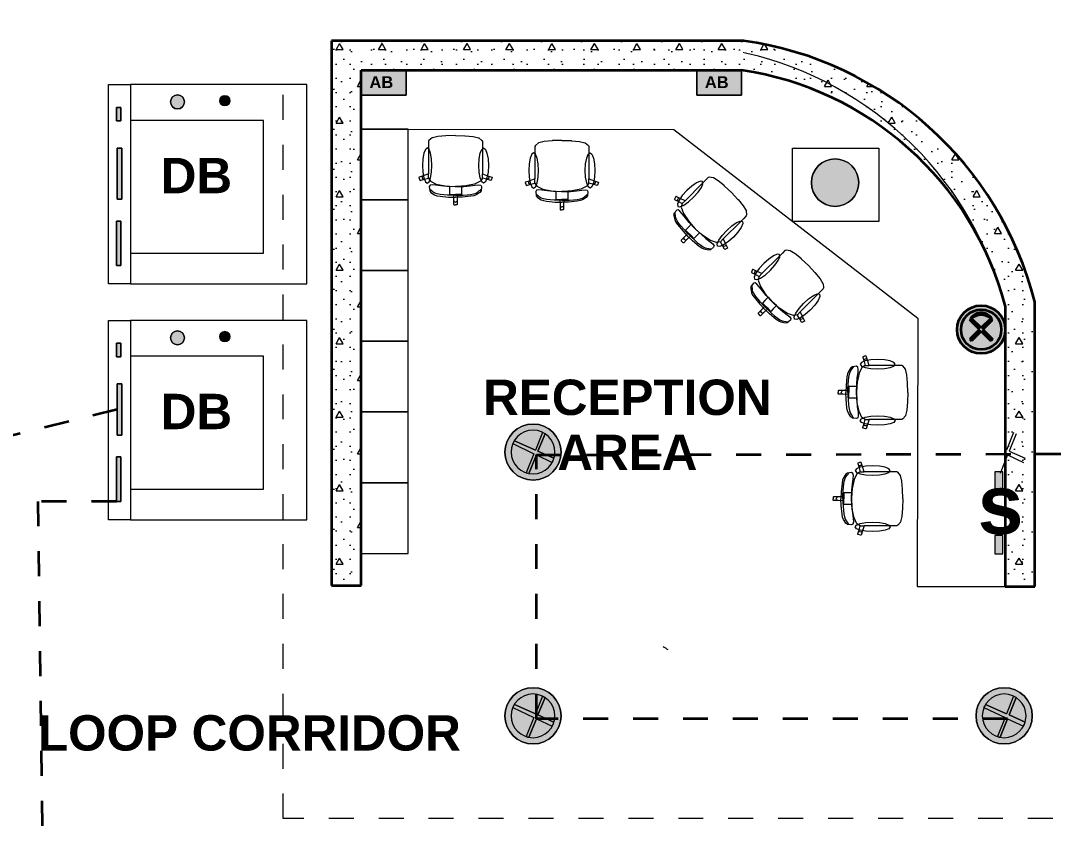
# Model space of a CAD drawing. Header units: millimetres. Extents: x -100675 to 28000, y -21133 to 42228.
# Drawn here: x -66573 to -57778, y 6170 to 13028 of the extents above; entities that cross this region are included whole.
import ezdxf

# ---------------------------------------------------------------- set-up
doc = ezdxf.new("R2010")
doc.units = ezdxf.units.MM
doc.header["$MEASUREMENT"] = 0
doc.linetypes.add('Dashed', pattern=[423.333333, 211.666667, -211.666667])
doc.linetypes.add('Wipeout_Contour', pattern=[1000, 0, -1000])
for name, color, linetype, lineweight in [('New_2D Drafting - General_Pen_No__1', 7, 'Continuous', 13), ('New_2D Drafting - General_Pen_No__15', 214, 'Continuous', 25), ('New_2D Drafting - General_Pen_No__19', 255, 'Continuous', 0), ('New_2D Drafting - General_Pen_No__2', 8, 'Continuous', 15), ('New_2D Drafting - General_Pen_No__46', 5, 'Continuous', 25), ('New_2D Drafting - General_Pen_No__52', 15, 'Continuous', 20), ('New_Annotation - Text_Pen_No__19', 255, 'Continuous', 0), ('New_Annotation - Text_Pen_No__47', 7, 'Continuous', 25), ('New_Structural - Bearing_Pen_No__20', 1, 'Continuous', 0), ('New_Structural - Bearing_Pen_No__21', 7, 'Continuous', 35), ('New_Structural - Bearing_Pen_No__27', 7, 'Continuous', 35), ('New_Structural - Bearing_Pen_No__98', 154, 'Continuous', 13)]:
    doc.layers.add(name, color=color, linetype=linetype, lineweight=lineweight)
for name, color, linetype, lineweight, true_color in [('New_2D Drafting - General_Pen_No__62', 7, 'Continuous', 20, 0xaaaaaa), ('New_2D Drafting - General_Pen_No__82', 7, 'Continuous', 20, 0xaaaaaa), ('New_Annotation - Text_Pen_No__86', 7, 'Continuous', 20, 0x5555ff), ('New_Interior - Furniture _Pen_No__4', 7, 'Continuous', 20, 0x029e21), ('New_Structural - Bearing_Pen_No__170', 7, 'Continuous', 13, 0x9f9f00), ('New_Structural - Bearing_Pen_No__61', 7, 'Continuous', 20, 0x6a6a6a), ('New_Structural - Bearing_Pen_No__89', 7, 'Continuous', 20, 0x71cebe)]:
    doc.layers.add(name, color=color, linetype=linetype, lineweight=lineweight, true_color=true_color)
doc.layers.add('New_Interior - Furniture', color=7, linetype='Continuous')
doc.layers.add('New_Structural - Bearing', color=7, linetype='Continuous')
doc.styles.add('GENERATED_STYLE_2', font='arial.ttf')
doc.linetypes.add('Double Slash', pattern='A,0,[2,commercial building_1.Shx,S=15.679012,R=0,X=0,Y=0],-1975.555563,0', length=1975.555563)
pattern_1 = [(0, (0, 0), (0, 623.5383), [60, -300]), (0, (180, 311.8), (0, 623.5383), [60, -300]), (60, (0, 0), (-540, 311.769), [60, -300]), (60, (360, 0), (-540, 311.769), [60, -300]), (120, (60, 0), (540, 311.769), [60, -300]), (120, (420, 0), (540, 311.769), [60, -300]), (0, (0, 60), (0, 120), [0, -120, 0, -180]), (45, (60, 60), (-84.85282, 84.85282), [0, -90, 0, -150])]

# ---------------------------------------------------------------- blocks, each defined once
blk = doc.blocks.new('Slab_1', base_point=(-62200.1, 12609))
at = {"layer": 'New_Structural - Bearing_Pen_No__89', "color": 123, "linetype": 'Continuous', "lineweight": 20, "true_color": 0x71cebe, "flags": 128}
blk.add_lwpolyline([(-62200.1, 12609), (-63687.8, 12609), (-63687.8, 12109.7), (-61037.9, 12106.1), (-58968.4, 10504), (-58975.5, 8230), (-58227.4, 8230), (-58227.4, 9186, 0.612946)], format="xyb", close=True, dxfattribs=at)
blk = doc.blocks.new('Slab_13', base_point=(-62230.6, 7370.5))
at = {"layer": 'New_Structural - Bearing_Pen_No__89', "color": 123, "linetype": 'Continuous', "lineweight": 20, "true_color": 0x71cebe, "flags": 128}
for points in [[(-62230.6, 7370.5, -1), (-62230.6, 6894.1, -1)], [(-62230.6, 7317.8, 1), (-62230.6, 6946.8, 1)]]:
    blk.add_lwpolyline(points, format="xyb", close=True, dxfattribs=at)
blk = doc.blocks.new('Slab_14', base_point=(-58236.6, 7370.5))
at = {"layer": 'New_Structural - Bearing_Pen_No__89', "color": 123, "linetype": 'Continuous', "lineweight": 20, "true_color": 0x71cebe, "flags": 128}
for points in [[(-58236.6, 7370.5, -1), (-58236.6, 6894.1, -1)], [(-58236.6, 7317.8, 1), (-58236.6, 6946.8, 1)]]:
    blk.add_lwpolyline(points, format="xyb", close=True, dxfattribs=at)
blk = doc.blocks.new('Slab_17', base_point=(-62230.6, 9607.5))
at = {"layer": 'New_Structural - Bearing_Pen_No__89', "color": 123, "linetype": 'Continuous', "lineweight": 20, "true_color": 0x71cebe, "flags": 128}
for points in [[(-62230.6, 9607.5, -1), (-62230.6, 9131.1, -1)], [(-62230.6, 9554.9, 1), (-62230.6, 9183.8, 1)]]:
    blk.add_lwpolyline(points, format="xyb", close=True, dxfattribs=at)
blk = doc.blocks.new('Wall_58', base_point=(-63937.8, 12609))
at = {"color": 254, "linetype": 'Wipeout_Contour', "lineweight": 0, "ltscale": 195310.72959}
blk.add_wipeout([(-63687.8, 12609), (-63937.8, 12859), (-63937.8, 12609)], dxfattribs=at).dxf.layer = 'New_Structural - Bearing'
at = {"layer": 'New_Structural - Bearing_Pen_No__170', "linetype": 'Continuous', "lineweight": 13, "true_color": 0x9f9f00}
h = blk.add_hatch(dxfattribs=at)
h.set_pattern_fill('Structural_Concrete', color=54, style=0, pattern_type=2)
h.set_pattern_definition(pattern_1)
h.paths.add_polyline_path([(-63687.8, 12609), (-63937.8, 12859), (-63937.8, 12609)])
at = {"color": 254, "linetype": 'Wipeout_Contour', "lineweight": 0, "ltscale": 195115.663594}
blk.add_wipeout([(-63937.8, 12859), (-63687.8, 12609), (-63687.8, 12859)], dxfattribs=at).dxf.layer = 'New_Structural - Bearing'
at = {"layer": 'New_Structural - Bearing_Pen_No__170', "linetype": 'Continuous', "lineweight": 13, "true_color": 0x9f9f00}
h = blk.add_hatch(dxfattribs=at)
h.set_pattern_fill('Structural_Concrete', color=54, style=0, pattern_type=2)
h.set_pattern_definition(pattern_1)
h.paths.add_polyline_path([(-63937.8, 12859), (-63687.8, 12609), (-63687.8, 12859)])
at = {"layer": 'New_Structural - Bearing_Pen_No__27', "color": 7, "linetype": 'Continuous', "lineweight": 35, "flags": 128}
blk.add_lwpolyline([(-63937.8, 12859), (-63937.8, 12609)], dxfattribs=at)
at = {"color": 254, "linetype": 'Wipeout_Contour', "lineweight": 0, "ltscale": 253457.082566}
blk.add_wipeout([(-60444.3, 12859), (-63687.8, 12859), (-63687.8, 12609), (-60462.4, 12609)], dxfattribs=at).dxf.layer = 'New_Structural - Bearing'
at = {"layer": 'New_Structural - Bearing_Pen_No__170', "linetype": 'Continuous', "lineweight": 13, "true_color": 0x9f9f00}
h = blk.add_hatch(dxfattribs=at)
h.set_pattern_fill('Structural_Concrete', color=54, style=0, pattern_type=2)
h.set_pattern_definition(pattern_1)
h.paths.add_polyline_path([(-60444.3, 12859), (-63687.8, 12859), (-63687.8, 12609), (-60462.4, 12609)])
at = {"layer": 'New_Structural - Bearing_Pen_No__27', "color": 7, "linetype": 'Continuous', "lineweight": 35, "flags": 128}
for points in [[(-60444.3, 12859), (-63937.8, 12859)], [(-63687.8, 12609), (-60462.4, 12609)]]:
    blk.add_lwpolyline(points, dxfattribs=at)
blk = doc.blocks.new('Wall_59', base_point=(-58227.4, 10613.1))
at = {"color": 254, "linetype": 'Wipeout_Contour', "lineweight": 0, "ltscale": 235497.864117}
blk.add_wipeout([(-58227.4, 8230), (-57977.4, 8230), (-57977.4, 10645.2), (-58227.4, 10613.1)], dxfattribs=at).dxf.layer = 'New_Structural - Bearing'
at = {"layer": 'New_Structural - Bearing_Pen_No__170', "linetype": 'Continuous', "lineweight": 13, "true_color": 0x9f9f00}
h = blk.add_hatch(dxfattribs=at)
h.set_pattern_fill('Structural_Concrete', color=54, style=0, pattern_type=2)
h.set_pattern_definition(pattern_1)
h.paths.add_polyline_path([(-58227.4, 8230), (-57977.4, 8230), (-57977.4, 10645.2), (-58227.4, 10613.1)])
at = {"layer": 'New_Structural - Bearing_Pen_No__27', "color": 7, "linetype": 'Continuous', "lineweight": 35, "flags": 128}
for points in [[(-57977.4, 8230), (-57977.4, 10645.2)], [(-58227.4, 10613.1), (-58227.4, 8230)], [(-58227.4, 8230), (-57977.4, 8230)]]:
    blk.add_lwpolyline(points, dxfattribs=at)
blk = doc.blocks.new('Wall_60', base_point=(-58227.4, 10613.1))
at = {"layer": 'New_Structural - Bearing_Pen_No__170', "linetype": 'Continuous', "lineweight": 13, "true_color": 0x9f9f00}
h = blk.add_hatch(dxfattribs=at)
h.set_pattern_fill('Structural_Concrete', color=54, style=0, pattern_type=2)
h.set_pattern_definition(pattern_1)
h.paths.add_polyline_path([(-57977.4, 10645.2, 0.303869), (-60444.3, 12859), (-60462.4, 12609, -0.299074), (-58227.4, 10613.1)])
at = {"layer": 'New_Structural - Bearing_Pen_No__27', "color": 7, "linetype": 'Continuous', "lineweight": 35}
for radius, start, end in [(2978.8, 14.2905, 81.90013), (2728.8, 14.93434, 81.53658)]:
    blk.add_arc((-60864, 9909.9), radius, start, end, dxfattribs=at)
blk = doc.blocks.new('Wall_61', base_point=(-63937.8, 12609))
at = {"color": 254, "linetype": 'Wipeout_Contour', "lineweight": 0, "ltscale": 258777.922988}
blk.add_wipeout([(-63937.8, 12609), (-63937.8, 8237.7), (-63687.8, 8237.7), (-63687.8, 12609)], dxfattribs=at).dxf.layer = 'New_Structural - Bearing'
at = {"layer": 'New_Structural - Bearing_Pen_No__170', "linetype": 'Continuous', "lineweight": 13, "true_color": 0x9f9f00}
h = blk.add_hatch(dxfattribs=at)
h.set_pattern_fill('Structural_Concrete', color=54, style=0, pattern_type=2)
h.set_pattern_definition(pattern_1)
h.paths.add_polyline_path([(-63937.8, 12609), (-63937.8, 8237.7), (-63687.8, 8237.7), (-63687.8, 12609)])
at = {"layer": 'New_Structural - Bearing_Pen_No__27', "color": 7, "linetype": 'Continuous', "lineweight": 35, "flags": 128}
for points in [[(-63937.8, 12609), (-63937.8, 8237.7)], [(-63687.8, 8237.7), (-63687.8, 12609)], [(-63937.8, 8237.7), (-63687.8, 8237.7)]]:
    blk.add_lwpolyline(points, dxfattribs=at)
blk = doc.blocks.new('Underdesk Drawer 24')
at = {"layer": 'New_Interior - Furniture _Pen_No__4', "color": 104, "linetype": 'Continuous', "lineweight": 20, "true_color": 0x029e21, "flags": 128}
blk.add_lwpolyline([(0, 0), (400, 0), (400, 600), (0, 600)], close=True, dxfattribs=at)
blk = doc.blocks.new('Office Chair 06 24')
at = {"layer": 'New_Interior - Furniture _Pen_No__4', "color": 104, "linetype": 'Continuous', "lineweight": 20, "true_color": 0x029e21}
for p, q in [((293.1, 500.3), (294.9, 550.1)), ((294.9, 587), (297.9, 590)), ((294.9, 550.1), (294.9, 587)), ((294.9, 550.1), (296.1, 555.8)), ((296.1, 555.8), (299.3, 560.7)), ((297.9, 590), (310, 590)), ((299.3, 560.7), (304.2, 563.9)), ((304.2, 563.9), (310, 565.1)), ((322.1, 590), (310, 590)), ((315.8, 563.9), (310, 565.1)), ((320.7, 560.7), (315.8, 563.9)), ((323.9, 555.8), (320.7, 560.7)), ((325.1, 587), (322.1, 590)), ((325.1, 550.1), (323.9, 555.8)), ((325.1, 550.1), (325.1, 587)), ((326.9, 500.3), (325.1, 550.1)), ((88.6, 434.7), (91.9, 470.8)), ((95, 460.2), (91.2, 457.6)), ((91.9, 470.8), (102.4, 484)), ((101.2, 465.4), (95, 460.2)), ((110.3, 471.5), (101.2, 465.4)), ((102.4, 484), (133.5, 504)), ((122, 481.6), (110.3, 471.5)), ((135.2, 489.3), (122, 481.6)), ((133.5, 504), (153.4, 511.3)), ((155.5, 495.5), (135.2, 489.3)), ((153.4, 511.3), (179.3, 516.1)), ((181.5, 500.5), (155.5, 495.5)), ((179.3, 516.1), (252.5, 523.1)), ((211.5, 504.2), (181.5, 500.5)), ((243.9, 506.7), (211.5, 504.2)), ((277.3, 508.2), (243.9, 506.7)), ((252.5, 523.1), (310, 525.2)), ((259.7, 470.3), (259.7, 500.3)), ((259.7, 500.3), (293.1, 500.3)), ((259.7, 431.6), (259.7, 470.3)), ((310, 508.6), (277.3, 508.2)), ((293.1, 500.3), (310, 500.3)), ((367.5, 523.1), (310, 525.2)), ((310, 508.6), (342.7, 508.2)), ((326.9, 500.3), (310, 500.3)), ((360.3, 500.3), (326.9, 500.3)), ((342.7, 508.2), (376.1, 506.7)), ((360.3, 470.3), (360.3, 500.3)), ((360.3, 431.6), (360.3, 470.3)), ((440.7, 516.1), (367.5, 523.1)), ((376.1, 506.7), (408.5, 504.2)), ((408.5, 504.2), (438.5, 500.5)), ((438.5, 500.5), (464.5, 495.5)), ((466.6, 511.3), (440.7, 516.1)), ((464.5, 495.5), (484.8, 489.3)), ((486.5, 504), (466.6, 511.3)), ((484.8, 489.3), (498, 481.6)), ((517.6, 484), (486.5, 504)), ((498, 481.6), (509.7, 471.5)), ((509.7, 471.5), (518.8, 465.4)), ((528.1, 470.8), (517.6, 484)), ((518.8, 465.4), (525, 460.2)), ((525, 460.2), (528.8, 457.6)), ((531.4, 434.7), (528.1, 470.8)), ((0, 358.1), (7.5, 380.9)), ((1.9, 354.4), (0, 358.1)), ((37.4, 343), (1.9, 354.4)), ((7.5, 380.9), (11.3, 382.8)), ((11.3, 382.8), (46.7, 371.4)), ((27, 356), (27.7, 361.8)), ((28.6, 350.4), (27, 356)), ((27.7, 361.8), (30.5, 366.9)), ((30.5, 366.9), (35.2, 370.5)), ((35.2, 370.5), (40.8, 372.1)), ((40.8, 372.1), (46.7, 371.4)), ((46.7, 371.4), (80.8, 361.7)), ((80.7, 361.5), (80.8, 361.7)), ((80.7, 361.5), (80.7, 327.3)), ((80.8, 361.7), (98.2, 389.6)), ((95.3, 423.1), (88.6, 434.7)), ((112.5, 420.1), (95.3, 423.1)), ((98.2, 389.6), (147.9, 413.4)), ((141.5, 422.7), (112.5, 420.1)), ((186.8, 428.5), (141.5, 422.7)), ((147.9, 413.4), (222.3, 429.2)), ((237.7, 433.2), (186.8, 428.5)), ((222.3, 429.2), (259.7, 431.6)), ((310, 435.5), (237.7, 433.2)), ((259.7, 431.6), (310, 434.8)), ((310, 435.5), (382.3, 433.2)), ((360.3, 431.6), (310, 434.8)), ((397.7, 429.2), (360.3, 431.6)), ((382.3, 433.2), (433.2, 428.5)), ((472.1, 413.4), (397.7, 429.2)), ((433.2, 428.5), (478.5, 422.7)), ((521.8, 389.6), (472.1, 413.4)), ((478.5, 422.7), (507.5, 420.1)), ((507.5, 420.1), (524.7, 423.1)), ((539.2, 361.7), (521.8, 389.6)), ((524.7, 423.1), (531.4, 434.7)), ((573.3, 371.4), (539.2, 361.7)), ((539.3, 361.5), (539.2, 361.7)), ((539.3, 361.5), (539.3, 327.3)), ((608.7, 382.8), (573.3, 371.4)), ((579.2, 372.1), (573.3, 371.4)), ((584.8, 370.5), (579.2, 372.1)), ((582.6, 343), (618.1, 354.4)), ((589.5, 366.9), (584.8, 370.5)), ((592.3, 361.8), (589.5, 366.9)), ((591.4, 350.4), (593, 356)), ((593, 356), (592.3, 361.8)), ((612.5, 380.9), (608.7, 382.8)), ((620, 358.1), (612.5, 380.9)), ((618.1, 354.4), (620, 358.1)), ((32.2, 345.8), (28.6, 350.4)), ((37.4, 343), (32.2, 345.8)), ((80.7, 327.3), (37.4, 343)), ((80.7, 118.2), (80.7, 327.3)), ((539.3, 327.3), (582.6, 343)), ((539.3, 118.2), (539.3, 327.3)), ((582.6, 343), (587.8, 345.8)), ((587.8, 345.8), (591.4, 350.4)), ((80.7, 82.1), (80.7, 118.2)), ((539.3, 82.1), (539.3, 118.2)), ((80.7, 51), (80.7, 82.1)), ((85.3, 42.4), (80.7, 51)), ((112.1, 21.3), (85.3, 42.4)), ((114.2, 20.4), (112.1, 21.3)), ((160.1, 9.7), (114.2, 20.4)), ((228.9, 2.6), (160.1, 9.7)), ((230, 2.5), (228.9, 2.6)), ((310, 0), (230, 2.5)), ((310, 0), (390, 2.5)), ((390, 2.5), (391.1, 2.6)), ((391.1, 2.6), (459.9, 9.7)), ((459.9, 9.7), (505.8, 20.4)), ((505.8, 20.4), (507.9, 21.3)), ((507.9, 21.3), (534.7, 42.4)), ((534.7, 42.4), (539.3, 51)), ((539.3, 51), (539.3, 82.1))]:
    blk.add_line(p, q, dxfattribs=at)
at = {"layer": 'New_Interior - Furniture _Pen_No__4', "color": 104, "linetype": 'Continuous', "lineweight": 20, "true_color": 0x029e21, "flags": 128}
for points in [[(30.7, 255.9), (33.8, 313), (42.5, 361.3), (55.6, 393.6), (71, 405), (86.4, 393.6), (99.5, 361.3), (108.2, 313), (111.2, 255.9), (108.2, 198.9), (99.5, 150.6), (86.4, 118.3), (71, 106.9), (55.6, 118.3), (42.5, 150.6), (33.8, 198.9)], [(589.3, 255.9), (586.2, 313), (577.5, 361.3), (564.4, 393.6), (549, 405), (533.6, 393.6), (520.5, 361.3), (511.8, 313), (508.8, 255.9), (511.8, 198.9), (520.5, 150.6), (533.6, 118.3), (549, 106.9), (564.4, 118.3), (577.5, 150.6), (586.2, 198.9)]]:
    blk.add_lwpolyline(points, close=True, dxfattribs=at)

msp = doc.modelspace()

# ---------------------------------------------------------------- hatches: boundary and pattern name
at = {"layer": 'New_2D Drafting - General_Pen_No__15', "linetype": 'Continuous', "lineweight": 25}
msp.add_hatch(color=214, dxfattribs=at).paths.add_polyline_path([(-58527.3, 10490.2), (-58445.9, 10408.8), (-58526.9, 10327.8), (-58512.7, 10313.6), (-58431.7, 10394.6), (-58350.7, 10313.6), (-58336.6, 10327.8), (-58417.6, 10408.8), (-58336.5, 10489.9, 0.635621), (-58527.3, 10490.2)])
msp.add_hatch(color=214, dxfattribs=at).paths.add_polyline_path([(-58527.3, 10490.2), (-58445.9, 10408.8), (-58526.9, 10327.8), (-58512.7, 10313.6), (-58431.7, 10394.6), (-58350.7, 10313.6), (-58336.6, 10327.8), (-58417.6, 10408.8), (-58336.5, 10489.9, 0.635621), (-58527.3, 10490.2)])
at = {"layer": 'New_2D Drafting - General_Pen_No__19', "linetype": 'Continuous', "lineweight": 0}
for points in [[(-58261.3, 10408.8, 1), (-58602.1, 10408.8, 1)], [(-58351, 10503.6, 0.367883), (-58512.4, 10503.6), (-58431.7, 10422.9)], [(-58351, 10503.6, 0.367883), (-58512.4, 10503.6), (-58431.7, 10422.9)]]:
    msp.add_hatch(color=255, dxfattribs=at).paths.add_polyline_path(points)
at = {"layer": 'New_2D Drafting - General_Pen_No__46', "linetype": 'Continuous', "lineweight": 25}
msp.add_hatch(color=5, dxfattribs=at).paths.add_polyline_path([(-58636.1, 10408.8, 1), (-58227.4, 10408.8, 1)])
at = {"layer": 'New_2D Drafting - General_Pen_No__52', "linetype": 'Continuous', "lineweight": 20}
for points in [[(-63305.5, 12396.3), (-63305.5, 12609), (-63686.5, 12609), (-63686.5, 12396.3)], [(-60462.4, 12396.3), (-60462.4, 12609), (-60843.3, 12609), (-60843.3, 12396.3)], [(-59468.9, 11654.8, 1), (-59871.2, 11654.8, 1)]]:
    msp.add_hatch(color=15, dxfattribs=at).paths.add_polyline_path(points)
at = {"layer": 'New_2D Drafting - General_Pen_No__82', "linetype": 'Continuous', "lineweight": 0, "true_color": 0x2a2a2a}
for points in [[(-65184.4, 12339.6, 1), (-65303.8, 12339.6, 1)], [(-65184.4, 12339.6, 1), (-65303.8, 12339.6, 1)], [(-65184.4, 12339.6, 1), (-65303.8, 12339.6, 1)], [(-64800.8, 12350.2, 1), (-64885.2, 12350.2, 1)], [(-64800.8, 12350.2, 1), (-64885.2, 12350.2, 1)], [(-65723.4, 12178.6), (-65723.4, 12293.6), (-65761.7, 12293.6), (-65761.7, 12178.6)], [(-65723.4, 12178.6), (-65723.4, 12293.6), (-65761.7, 12293.6), (-65761.7, 12178.6)], [(-65717, 11948.7), (-65755.3, 11948.7), (-65755.3, 11514.5), (-65717, 11514.5)], [(-65717, 11948.7), (-65755.3, 11948.7), (-65755.3, 11514.5), (-65717, 11514.5)], [(-65723.4, 11329.3), (-65761.7, 11329.3), (-65761.7, 10952.5), (-65723.4, 10952.5)], [(-65184.4, 10338.5, 1), (-65303.8, 10338.5, 1)], [(-65184.4, 10338.5, 1), (-65303.8, 10338.5, 1)], [(-65184.4, 10338.5, 1), (-65303.8, 10338.5, 1)], [(-64800.8, 10349.1, 1), (-64885.2, 10349.1, 1)], [(-64800.8, 10349.1, 1), (-64885.2, 10349.1, 1)], [(-65723.4, 10177.5), (-65723.4, 10292.5), (-65761.7, 10292.5), (-65761.7, 10177.5)], [(-65723.4, 10177.5), (-65723.4, 10292.5), (-65761.7, 10292.5), (-65761.7, 10177.5)], [(-65717, 9947.7), (-65755.3, 9947.7), (-65755.3, 9513.4), (-65717, 9513.4)], [(-65717, 9947.7), (-65755.3, 9947.7), (-65755.3, 9513.4), (-65717, 9513.4)], [(-65723.4, 9328.2), (-65761.7, 9328.2), (-65761.7, 8951.4), (-65723.4, 8951.4)]]:
    msp.add_hatch(color=250, dxfattribs=at).paths.add_polyline_path(points)
at = {"layer": 'New_2D Drafting - General_Pen_No__82', "linetype": 'Continuous', "lineweight": 20, "true_color": 0xaaaaaa}
for points in [[(-62230.6, 9607.5, 1), (-62230.6, 9131.1, 1)], [(-62052.7, 9316.6), (-62188.5, 9377), (-62128.6, 9524.3, 0.034067), (-62150.6, 9536.7), (-62210.4, 9386.7), (-62388.9, 9466.1, 0.037873), (-62401.7, 9441.1), (-62222.9, 9355.4), (-62287.7, 9192.8, 0.030742), (-62265.7, 9187.1), (-62201.5, 9345.1), (-62067.5, 9280.9, 0.052198)], [(-58247.7, 9201.8), (-58315.4, 9201.8), (-58315.4, 9047.1), (-58247.7, 9047.1)], [(-58247.7, 8660.5), (-58315.4, 8660.5), (-58315.4, 8505.9), (-58247.7, 8505.9)], [(-62230.6, 7370.5, 1), (-62230.6, 6894.1, 1)], [(-62052.7, 7079.6), (-62188.5, 7140), (-62128.6, 7287.3, 0.034067), (-62150.6, 7299.7), (-62210.4, 7149.7), (-62388.9, 7229.1, 0.037873), (-62401.7, 7204.1), (-62222.9, 7118.4), (-62287.7, 6955.8, 0.030742), (-62265.7, 6950.1), (-62201.5, 7108.1), (-62067.5, 7043.9, 0.052198)], [(-58236.6, 7370.5, 1), (-58236.6, 6894.1, 1)], [(-58058.8, 7079.6), (-58194.6, 7140), (-58134.7, 7287.3, 0.034067), (-58156.7, 7299.7), (-58216.5, 7149.7), (-58395, 7229.1, 0.037873), (-58407.7, 7204.1), (-58229, 7118.4), (-58293.8, 6955.8, 0.030742), (-58271.7, 6950.1), (-58207.5, 7108.1), (-58073.5, 7043.9, 0.052198)]]:
    msp.add_hatch(color=253, dxfattribs=at).paths.add_polyline_path(points)

# ---------------------------------------------------------------- linework, layer by layer
at = {"layer": 'New_2D Drafting - General_Pen_No__1', "color": 7, "linetype": 'Continuous', "lineweight": 13, "flags": 128}
for points in [[(-63305.5, 12396.3), (-63305.5, 12609), (-63686.5, 12609), (-63686.5, 12396.3)], [(-60462.4, 12396.3), (-60462.4, 12609), (-60843.3, 12609), (-60843.3, 12396.3)]]:
    msp.add_lwpolyline(points, close=True, dxfattribs=at)
for points in [[(-59468.9, 11654.8, 1), (-59871.2, 11654.8, 1)], [(-58636.1, 10408.8, 1), (-58227.4, 10408.8, 1)], [(-58261.3, 10408.8, 1), (-58602.1, 10408.8, 1)], [(-58527.3, 10490.2), (-58445.9, 10408.8), (-58526.9, 10327.8), (-58512.7, 10313.6), (-58431.7, 10394.6), (-58350.7, 10313.6), (-58336.6, 10327.8), (-58417.6, 10408.8), (-58336.5, 10489.9, 0.635621), (-58527.3, 10490.2)], [(-58527.3, 10490.2), (-58445.9, 10408.8), (-58526.9, 10327.8), (-58512.7, 10313.6), (-58431.7, 10394.6), (-58350.7, 10313.6), (-58336.6, 10327.8), (-58417.6, 10408.8), (-58336.5, 10489.9, 0.635621), (-58527.3, 10490.2)], [(-58351, 10503.6, 0.367883), (-58512.4, 10503.6), (-58431.7, 10422.9)], [(-58351, 10503.6, 0.367883), (-58512.4, 10503.6), (-58431.7, 10422.9)]]:
    msp.add_lwpolyline(points, format="xyb", close=True, dxfattribs=at)
at = {"layer": 'New_2D Drafting - General_Pen_No__2', "color": 8, "linetype": 'Continuous', "lineweight": 15, "flags": 128}
for points in [[(-65184.4, 12339.6, 1), (-65303.8, 12339.6, 1)], [(-65184.4, 12339.6, 1), (-65303.8, 12339.6, 1)], [(-65184.4, 12339.6, 1), (-65303.8, 12339.6, 1)], [(-64800.8, 12350.2, 1), (-64885.2, 12350.2, 1)], [(-64800.8, 12350.2, 1), (-64885.2, 12350.2, 1)], [(-65184.4, 10338.5, 1), (-65303.8, 10338.5, 1)], [(-65184.4, 10338.5, 1), (-65303.8, 10338.5, 1)], [(-65184.4, 10338.5, 1), (-65303.8, 10338.5, 1)], [(-64800.8, 10349.1, 1), (-64885.2, 10349.1, 1)], [(-64800.8, 10349.1, 1), (-64885.2, 10349.1, 1)], [(-62230.6, 9607.5, 1), (-62230.6, 9131.1, 1)], [(-62230.6, 9183.8, 1), (-62230.6, 9554.9, 1)], [(-62230.6, 9554.9, 1), (-62230.6, 9183.8, 1)], [(-62052.7, 9316.6), (-62188.5, 9377), (-62128.6, 9524.3, 0.034067), (-62150.6, 9536.7), (-62210.4, 9386.7), (-62388.9, 9466.1, 0.037873), (-62401.7, 9441.1), (-62222.9, 9355.4), (-62287.7, 9192.8, 0.030742), (-62265.7, 9187.1), (-62201.5, 9345.1), (-62067.5, 9280.9, 0.052198)], [(-62230.6, 7370.5, 1), (-62230.6, 6894.1, 1)], [(-62230.6, 6946.8, 1), (-62230.6, 7317.8, 1)], [(-62230.6, 7317.8, 1), (-62230.6, 6946.8, 1)], [(-62052.7, 7079.6), (-62188.5, 7140), (-62128.6, 7287.3, 0.034067), (-62150.6, 7299.7), (-62210.4, 7149.7), (-62388.9, 7229.1, 0.037873), (-62401.7, 7204.1), (-62222.9, 7118.4), (-62287.7, 6955.8, 0.030742), (-62265.7, 6950.1), (-62201.5, 7108.1), (-62067.5, 7043.9, 0.052198)], [(-58236.6, 7370.5, 1), (-58236.6, 6894.1, 1)], [(-58236.6, 6946.8, 1), (-58236.6, 7317.8, 1)], [(-58236.6, 7317.8, 1), (-58236.6, 6946.8, 1)], [(-58058.8, 7079.6), (-58194.6, 7140), (-58134.7, 7287.3, 0.034067), (-58156.7, 7299.7), (-58216.5, 7149.7), (-58395, 7229.1, 0.037873), (-58407.7, 7204.1), (-58229, 7118.4), (-58293.8, 6955.8, 0.030742), (-58271.7, 6950.1), (-58207.5, 7108.1), (-58073.5, 7043.9, 0.052198)]]:
    msp.add_lwpolyline(points, format="xyb", close=True, dxfattribs=at)
for points in [[(-65723.4, 12178.6), (-65723.4, 12293.6), (-65761.7, 12293.6), (-65761.7, 12178.6)], [(-65723.4, 12178.6), (-65723.4, 12293.6), (-65761.7, 12293.6), (-65761.7, 12178.6)], [(-65717, 11948.7), (-65755.3, 11948.7), (-65755.3, 11514.5), (-65717, 11514.5)], [(-65717, 11948.7), (-65755.3, 11948.7), (-65755.3, 11514.5), (-65717, 11514.5)], [(-65723.4, 11329.3), (-65761.7, 11329.3), (-65761.7, 10952.5), (-65723.4, 10952.5)], [(-65723.4, 10177.5), (-65723.4, 10292.5), (-65761.7, 10292.5), (-65761.7, 10177.5)], [(-65723.4, 10177.5), (-65723.4, 10292.5), (-65761.7, 10292.5), (-65761.7, 10177.5)], [(-65717, 9947.7), (-65755.3, 9947.7), (-65755.3, 9513.4), (-65717, 9513.4)], [(-65717, 9947.7), (-65755.3, 9947.7), (-65755.3, 9513.4), (-65717, 9513.4)], [(-65723.4, 9328.2), (-65761.7, 9328.2), (-65761.7, 8951.4), (-65723.4, 8951.4)], [(-58247.7, 9201.8), (-58315.4, 9201.8), (-58315.4, 9047.1), (-58247.7, 9047.1)], [(-58247.7, 8660.5), (-58315.4, 8660.5), (-58315.4, 8505.9), (-58247.7, 8505.9)]]:
    msp.add_lwpolyline(points, close=True, dxfattribs=at)
at = {"layer": 'New_2D Drafting - General_Pen_No__62', "color": 253, "linetype": 'Continuous', "lineweight": 20, "true_color": 0xaaaaaa}
for p, q in [((-65828.7, 12487.8), (-65642, 12487.8)), ((-65828.7, 10795.3), (-65828.7, 12487.8)), ((-65642, 12487.8), (-65642, 10795.3)), ((-64148.6, 12487.8), (-65642, 12487.8)), ((-65642, 12487.8), (-65642, 10795.3)), ((-64148.6, 10795.3), (-64148.6, 12487.8)), ((-65761.7, 12293.6), (-65723.4, 12293.6)), ((-65761.7, 12178.6), (-65761.7, 12293.6)), ((-65723.4, 12293.6), (-65723.4, 12178.6)), ((-65723.4, 12178.6), (-65761.7, 12178.6)), ((-64515.8, 12182.9), (-65642, 12182.9)), ((-65642, 12182.9), (-65642, 11056.7)), ((-64515.8, 11056.7), (-64515.8, 12182.9)), ((-65755.3, 11948.7), (-65717, 11948.7)), ((-65755.3, 11514.5), (-65755.3, 11948.7)), ((-65717, 11948.7), (-65717, 11514.5)), ((-65717, 11514.5), (-65755.3, 11514.5)), ((-65761.7, 11329.3), (-65723.4, 11329.3)), ((-65761.7, 10952.5), (-65761.7, 11329.3)), ((-65723.4, 11329.3), (-65723.4, 10952.5)), ((-65642, 11056.7), (-64515.8, 11056.7)), ((-65723.4, 10952.5), (-65761.7, 10952.5)), ((-65642, 10795.3), (-65828.7, 10795.3)), ((-65642, 10795.3), (-64148.6, 10795.3)), ((-65828.7, 10486.7), (-65642, 10486.7)), ((-65828.7, 8794.2), (-65828.7, 10486.7)), ((-65642, 10486.7), (-65642, 8794.2)), ((-64148.6, 10486.7), (-65642, 10486.7)), ((-65642, 10486.7), (-65642, 8794.2)), ((-64148.6, 8794.2), (-64148.6, 10486.7)), ((-65761.7, 10292.5), (-65723.4, 10292.5)), ((-65761.7, 10177.5), (-65761.7, 10292.5)), ((-65723.4, 10292.5), (-65723.4, 10177.5)), ((-65723.4, 10177.5), (-65761.7, 10177.5)), ((-64515.8, 10181.8), (-65642, 10181.8)), ((-65642, 10181.8), (-65642, 9055.6)), ((-64515.8, 9055.6), (-64515.8, 10181.8)), ((-65755.3, 9947.7), (-65717, 9947.7)), ((-65755.3, 9513.4), (-65755.3, 9947.7)), ((-65717, 9947.7), (-65717, 9513.4)), ((-65717, 9513.4), (-65755.3, 9513.4)), ((-65761.7, 9328.2), (-65723.4, 9328.2)), ((-65761.7, 8951.4), (-65761.7, 9328.2)), ((-65723.4, 9328.2), (-65723.4, 8951.4)), ((-65642, 9055.6), (-64515.8, 9055.6)), ((-65723.4, 8951.4), (-65761.7, 8951.4)), ((-65642, 8794.2), (-65828.7, 8794.2)), ((-65642, 8794.2), (-64148.6, 8794.2))]:
    msp.add_line(p, q, dxfattribs=at)
for centre, radius in [((-65244.1, 12339.6), 59.7), ((-64843, 12350.2), 42.2), ((-65244.1, 10338.5), 59.7), ((-64843, 10349.1), 42.2)]:
    msp.add_circle(centre, radius, dxfattribs=at)
at = {"layer": 'New_Structural - Bearing_Pen_No__20', "color": 1, "linetype": 'Dashed', "lineweight": 0}
for p, q in [((-64348, 6260.7), (-64348, 12487.8)), ((-56553.5, 6260.7), (-64348, 6260.7))]:
    msp.add_line(p, q, dxfattribs=at)
at = {"layer": 'New_Structural - Bearing_Pen_No__20', "color": 1, "linetype": 'Continuous', "lineweight": 0}
msp.add_line((-60462.4, 12396.3), (-60843.3, 12396.3), dxfattribs=at)
at = {"layer": 'New_Structural - Bearing_Pen_No__20', "color": 1, "linetype": 'Double Slash', "lineweight": 0}
for p, q in [((-60030.6, 11947.6), (-59300.3, 11947.6)), ((-60030.6, 11326.3), (-60030.6, 11947.6)), ((-59300.3, 11947.6), (-59300.3, 11326.3)), ((-59300.3, 11326.3), (-60030.6, 11326.3))]:
    msp.add_line(p, q, dxfattribs=at)
msp.add_circle((-59670.1, 11654.8), 201.2, dxfattribs=at)
at = {"layer": 'New_Structural - Bearing_Pen_No__21', "color": 7, "linetype": 'Continuous', "lineweight": 35}
for p, q in [((-58445.9, 10408.8), (-58527.3, 10490.2)), ((-58431.7, 10422.9), (-58512.7, 10503.9)), ((-58431.7, 10422.9), (-58350.7, 10503.9)), ((-58417.6, 10408.8), (-58336.5, 10489.9)), ((-58445.9, 10408.8), (-58526.9, 10327.8)), ((-58431.7, 10394.6), (-58512.7, 10313.6)), ((-58431.7, 10394.6), (-58350.7, 10313.6)), ((-58417.6, 10408.8), (-58336.6, 10327.8)), ((-58526.9, 10327.8), (-58512.7, 10313.6)), ((-58336.6, 10327.8), (-58350.7, 10313.6))]:
    msp.add_line(p, q, dxfattribs=at)
at = {"layer": 'New_Structural - Bearing_Pen_No__21', "color": 7, "linetype": 'Dashed', "lineweight": 35}
for p, q in [((-65755.3, 9730.5), (-67307.6, 9345.1)), ((-62201.5, 7108.1), (-62201.5, 9345.1)), ((-65761.7, 8951.4), (-66428.8, 8951.4)), ((-66428.8, 8951.4), (-66365.8, 4455.1)), ((-58207.5, 7108.1), (-62201.5, 7108.1))]:
    msp.add_line(p, q, dxfattribs=at)
at = {"layer": 'New_Structural - Bearing_Pen_No__21', "color": 7, "linetype": 'Continuous', "lineweight": 35}
msp.add_arc((-58431.7, 10408.8), 124.6, 49.60453, 130.39547, dxfattribs=at)
msp.add_ellipse((-58432, 10443.4), major_axis=(0, 108), ratio=0.979321, start_param=5.156899, end_param=7.405532, dxfattribs=at)
at = {"layer": 'New_Structural - Bearing_Pen_No__61', "color": 251, "linetype": 'Continuous', "lineweight": 20, "true_color": 0x6a6a6a}
for p, q in [((-62150.6, 9536.7), (-62210.4, 9386.7)), ((-62128.6, 9524.3), (-62188.5, 9377)), ((-62401.7, 9441.1), (-62222.9, 9355.4)), ((-62388.9, 9466.1), (-62210.4, 9386.7)), ((-62222.9, 9355.4), (-62287.7, 9192.8)), ((-62201.5, 9345.1), (-62265.7, 9187.1)), ((-62201.5, 9345.1), (-62067.5, 9280.9)), ((-62188.5, 9377), (-62052.7, 9316.6)), ((-58315.4, 9201.8), (-58315.4, 9047.1)), ((-58315.4, 8660.5), (-58315.4, 8505.9)), ((-62150.6, 7299.7), (-62210.4, 7149.7)), ((-58156.7, 7299.7), (-58216.5, 7149.7)), ((-62388.9, 7229.1), (-62210.4, 7149.7)), ((-62128.6, 7287.3), (-62188.5, 7140)), ((-58395, 7229.1), (-58216.5, 7149.7)), ((-58134.7, 7287.3), (-58194.6, 7140)), ((-62401.7, 7204.1), (-62222.9, 7118.4)), ((-62188.5, 7140), (-62052.7, 7079.6)), ((-58407.7, 7204.1), (-58229, 7118.4)), ((-58194.6, 7140), (-58058.8, 7079.6)), ((-62222.9, 7118.4), (-62287.7, 6955.8)), ((-62201.5, 7108.1), (-62265.7, 6950.1)), ((-62201.5, 7108.1), (-62067.5, 7043.9)), ((-58229, 7118.4), (-58293.8, 6955.8)), ((-58207.5, 7108.1), (-58271.7, 6950.1)), ((-58207.5, 7108.1), (-58073.5, 7043.9))]:
    msp.add_line(p, q, dxfattribs=at)
at = {"layer": 'New_Structural - Bearing_Pen_No__98', "color": 154, "linetype": 'Continuous', "lineweight": 13}
msp.add_arc((-60827.8, 8166.1), 537.4, 235.98629, 241.02223, dxfattribs=at)

# ---------------------------------------------------------------- block references
at = {"layer": 'New_Interior - Furniture', "color": 104, "linetype": 'Continuous', "lineweight": 20, "true_color": 0x029e21, "zscale": 1000}
for p, rotation in [((-62578.2, 12055.7), 180), ((-61676.2, 12013.5), 180), ((-60329.2, 11352.1), 135), ((-59677.3, 10733), 135), ((-59052.9, 9565.8), 90), ((-59095.1, 8663.9), 90)]:
    msp.add_blockref('Office Chair 06 24', p, dxfattribs=dict(at, rotation=rotation))
at = {"layer": 'New_Structural - Bearing', "color": 123, "linetype": 'Continuous', "lineweight": 20, "true_color": 0x71cebe}
for name, p in [('Slab_1', (-62200.1, 12609)), ('Slab_17', (-62230.6, 9607.5)), ('Slab_13', (-62230.6, 7370.5)), ('Slab_14', (-58236.6, 7370.5))]:
    msp.add_blockref(name, p, dxfattribs=at)

# ---------------------------------------------------------------- texts
at = {"layer": 'New_Annotation - Text_Pen_No__19', "color": 255, "linetype": 'Continuous', "lineweight": 0, "char_height": 100, "attachment_point": 2, "style": 'GENERATED_STYLE_2'}
for insert in [(-63516.1, 12557.2), (-60673, 12557.2)]:
    msp.add_mtext('\\A1;{\\pqc;\\fArial|b1|i0|c0|p34;AB}', dxfattribs=dict(at, insert=insert))
at = {"layer": 'New_Annotation - Text_Pen_No__47', "color": 7, "linetype": 'Continuous', "lineweight": 25, "char_height": 300, "attachment_point": 2, "style": 'GENERATED_STYLE_2'}
for insert in [(-65083.7, 11864.8), (-65083.7, 9863.7)]:
    msp.add_mtext('\\A1;{\\pqc;\\fArial|b1|i0|c0|p34;DB}', dxfattribs=dict(at, insert=insert))
at = {"layer": 'New_Annotation - Text_Pen_No__86', "color": 173, "linetype": 'Continuous', "lineweight": 20, "true_color": 0x5555ff, "insert": (-61431, 9984), "char_height": 300, "attachment_point": 2, "line_spacing_factor": 0.933892, "style": 'GENERATED_STYLE_2'}
msp.add_mtext('\\A1;{\\pqc;\\fArial|b1|i0|c0|p34;RECEPTION \\P\\pqc;\\fArial|b1|i0|c0|p34;AREA }', dxfattribs=at)
at = {"layer": 'New_Annotation - Text_Pen_No__86', "color": 173, "linetype": 'Continuous', "lineweight": 20, "true_color": 0x5555ff, "insert": (-64634.9, 7137.6), "char_height": 300, "attachment_point": 2, "style": 'GENERATED_STYLE_2'}
msp.add_mtext('\\A1;{\\pqc;\\fArial|b1|i0|c0|p34;LOOP CORRIDOR }', dxfattribs=at)

# ---------------------------------------------------------------- next in the draw order: block references
at = {"layer": 'New_Structural - Bearing', "color": 7, "lineweight": 35}
for name, p in [('Wall_58', (-63937.8, 12609)), ('Wall_59', (-58227.4, 10613.1))]:
    msp.add_blockref(name, p, dxfattribs=at)

# ---------------------------------------------------------------- next in the draw order: linework, layer by layer
at = {"layer": 'New_Structural - Bearing_Pen_No__20', "color": 1, "linetype": 'Continuous', "lineweight": 0}
for p, q in [((-63305.5, 12609), (-63305.5, 12396.3)), ((-60843.3, 12609), (-60462.4, 12609)), ((-60843.3, 12396.3), (-60843.3, 12609)), ((-60462.4, 12609), (-60462.4, 12396.3))]:
    msp.add_line(p, q, dxfattribs=at)
at = {"layer": 'New_Structural - Bearing_Pen_No__21', "color": 7, "linetype": 'Dashed', "lineweight": 35}
msp.add_line((-62201.5, 9345.1), (-57119.7, 9355.4), dxfattribs=at)
at = {"layer": 'New_Structural - Bearing_Pen_No__21', "color": 7, "linetype": 'Continuous', "lineweight": 35}
for radius in [204.4, 170.4]:
    msp.add_circle((-58431.7, 10408.8), radius, dxfattribs=at)
at = {"layer": 'New_Structural - Bearing_Pen_No__61', "color": 251, "linetype": 'Continuous', "lineweight": 20, "true_color": 0x6a6a6a}
for p, q in [((-58156.7, 9536.7), (-58216.5, 9386.7)), ((-58134.7, 9524.3), (-58194.6, 9377)), ((-58207.5, 9345.1), (-58271.7, 9187.1)), ((-58207.5, 9345.1), (-58073.5, 9280.9)), ((-58194.6, 9377), (-58058.8, 9316.6)), ((-58247.7, 9201.8), (-58315.4, 9201.8)), ((-58247.7, 9047.1), (-58247.7, 9201.8)), ((-58315.4, 9047.1), (-58247.7, 9047.1)), ((-58247.7, 8660.5), (-58315.4, 8660.5)), ((-58247.7, 8505.9), (-58247.7, 8660.5)), ((-58315.4, 8505.9), (-58247.7, 8505.9))]:
    msp.add_line(p, q, dxfattribs=at)

# ---------------------------------------------------------------- next in the draw order: block references
at = {"layer": 'New_Structural - Bearing', "color": 7, "lineweight": 35}
for name, p in [('Wall_60', (-58227.4, 10613.1)), ('Wall_61', (-63937.8, 12609))]:
    msp.add_blockref(name, p, dxfattribs=at)

# ---------------------------------------------------------------- next in the draw order: texts
at = {"layer": 'New_Annotation - Text_Pen_No__86', "color": 173, "linetype": 'Continuous', "lineweight": 20, "true_color": 0x5555ff, "insert": (-58267.4, 9175), "char_height": 500, "attachment_point": 2, "style": 'GENERATED_STYLE_2'}
msp.add_mtext('\\A1;{\\pqc;\\fArial|b1|i0|c0|p34;s}', dxfattribs=at)

# ---------------------------------------------------------------- next in the draw order: linework, layer by layer
at = {"layer": 'New_Structural - Bearing_Pen_No__20', "color": 1, "linetype": 'Continuous', "lineweight": 0}
for p, q in [((-63686.5, 12609), (-63305.5, 12609)), ((-63686.5, 12396.3), (-63686.5, 12609)), ((-63305.5, 12396.3), (-63686.5, 12396.3))]:
    msp.add_line(p, q, dxfattribs=at)

# ---------------------------------------------------------------- next in the draw order: block references
at = {"layer": 'New_Interior - Furniture', "color": 104, "linetype": 'Continuous', "lineweight": 20, "true_color": 0x029e21, "zscale": 1000, "rotation": 180}
for p in [(-63287.8, 12109.7), (-63287.8, 11509.7), (-63287.8, 10909.7), (-63287.8, 10309.7), (-63287.8, 9709.7), (-63287.8, 9109.7)]:
    msp.add_blockref('Underdesk Drawer 24', p, dxfattribs=at)

doc.saveas('drawing.dxf')
